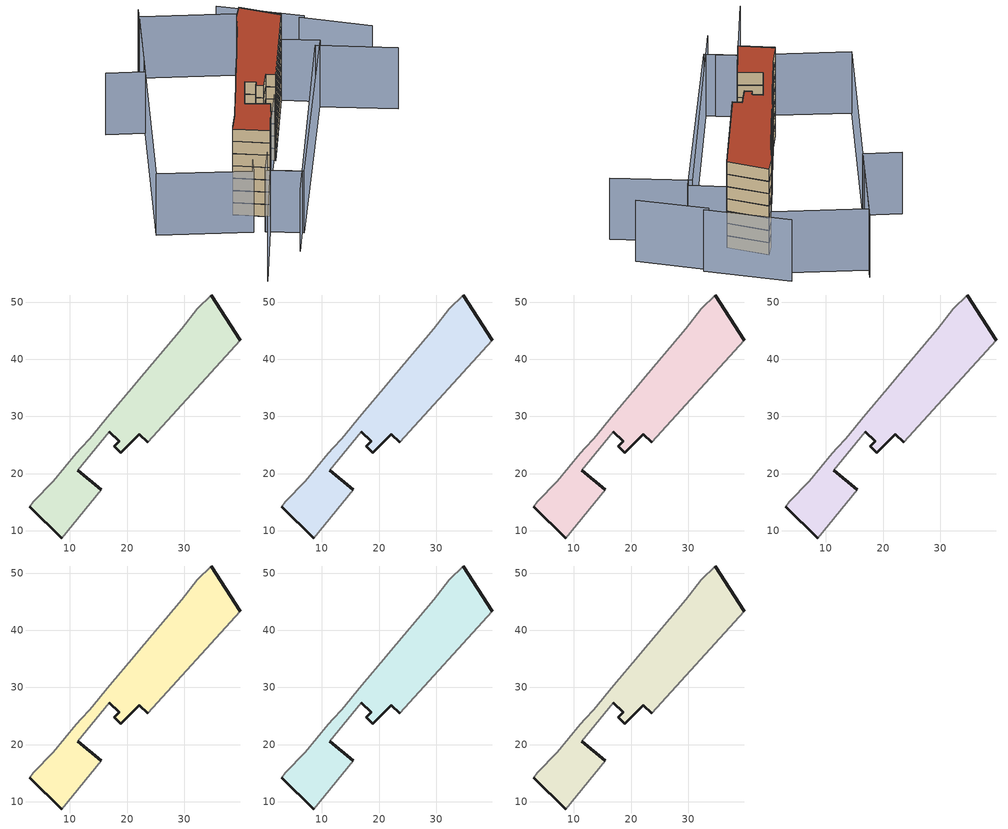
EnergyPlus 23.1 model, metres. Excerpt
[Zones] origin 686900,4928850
75e7251298f2d624_F0_whole
 floor ground (EU_floor_Construction): 23.6,25.44 39.79,43.35 34.72,51.23 32.27,48.86 29.53,45.31 21.6,35.84 21.23,35.4 16.96,30.37 13.47,26.11 11.95,24.49 11.15,23.53 7.11,18.65 3.6,15.02 2.97,14.23 8.57,8.72 15.51,17.17 11.33,20.59 16.85,27.32 18.6,25.61 17.76,24.77 18.92,23.62 22.11,26.86 z0
 wall outside (EU_wall_Construction): 11.33,20.59 15.51,17.17 / 8.57,8.72 2.97,14.23 / 34.72,51.23 39.79,43.35 / 23.6,25.44 22.11,26.86 18.92,23.62 17.76,24.77 18.6,25.61 16.85,27.32 z0:3
 wall adiabatic (EU_wall_Construction): 16.85,27.32 11.33,20.59 / 15.51,17.17 8.57,8.72 / 2.97,14.23 3.6,15.02 7.11,18.65 11.15,23.53 11.95,24.49 13.47,26.11 16.96,30.37 21.23,35.4 21.6,35.84 29.53,45.31 32.27,48.86 34.72,51.23 / 39.79,43.35 23.6,25.44 z0:3
75e7251298f2d624_F1_whole
 floor to 75e7251298f2d624_F0_whole (EU_floor_Construction): 23.6,25.44 39.79,43.35 34.72,51.23 32.27,48.86 29.53,45.31 21.6,35.84 21.23,35.4 16.96,30.37 13.47,26.11 11.95,24.49 11.15,23.53 7.11,18.65 3.6,15.02 2.97,14.23 8.57,8.72 15.51,17.17 11.33,20.59 16.85,27.32 18.6,25.61 17.76,24.77 18.92,23.62 22.11,26.86 z3
 wall outside (EU_wall_Construction): 11.33,20.59 15.51,17.17 / 8.57,8.72 2.97,14.23 / 34.72,51.23 39.79,43.35 / 23.6,25.44 22.11,26.86 18.92,23.62 17.76,24.77 18.6,25.61 16.85,27.32 z3:6
 wall adiabatic (EU_wall_Construction): 16.85,27.32 11.33,20.59 / 15.51,17.17 8.57,8.72 / 2.97,14.23 3.6,15.02 7.11,18.65 11.15,23.53 11.95,24.49 13.47,26.11 16.96,30.37 21.23,35.4 21.6,35.84 29.53,45.31 32.27,48.86 34.72,51.23 / 39.79,43.35 23.6,25.44 z3:6
75e7251298f2d624_F2_whole
 floor to 75e7251298f2d624_F1_whole (EU_floor_Construction): 23.6,25.44 39.79,43.35 34.72,51.23 32.27,48.86 29.53,45.31 21.6,35.84 21.23,35.4 16.96,30.37 13.47,26.11 11.95,24.49 11.15,23.53 7.11,18.65 3.6,15.02 2.97,14.23 8.57,8.72 15.51,17.17 11.33,20.59 16.85,27.32 18.6,25.61 17.76,24.77 18.92,23.62 22.11,26.86 z6
 wall outside (EU_wall_Construction): 11.33,20.59 15.51,17.17 / 8.57,8.72 2.97,14.23 / 34.72,51.23 39.79,43.35 / 23.6,25.44 22.11,26.86 18.92,23.62 17.76,24.77 18.6,25.61 16.85,27.32 z6:9
 wall adiabatic (EU_wall_Construction): 16.85,27.32 11.33,20.59 / 15.51,17.17 8.57,8.72 / 2.97,14.23 3.6,15.02 7.11,18.65 11.15,23.53 11.95,24.49 13.47,26.11 16.96,30.37 21.23,35.4 21.6,35.84 29.53,45.31 32.27,48.86 34.72,51.23 / 39.79,43.35 23.6,25.44 z6:9
75e7251298f2d624_F3_whole
 floor to 75e7251298f2d624_F2_whole (EU_floor_Construction): 23.6,25.44 39.79,43.35 34.72,51.23 32.27,48.86 29.53,45.31 21.6,35.84 21.23,35.4 16.96,30.37 13.47,26.11 11.95,24.49 11.15,23.53 7.11,18.65 3.6,15.02 2.97,14.23 8.57,8.72 15.51,17.17 11.33,20.59 16.85,27.32 18.6,25.61 17.76,24.77 18.92,23.62 22.11,26.86 z9
 wall outside (EU_wall_Construction): 11.33,20.59 15.51,17.17 / 8.57,8.72 2.97,14.23 / 34.72,51.23 39.79,43.35 / 23.6,25.44 22.11,26.86 18.92,23.62 17.76,24.77 18.6,25.61 16.85,27.32 z9:12
 wall adiabatic (EU_wall_Construction): 16.85,27.32 11.33,20.59 / 15.51,17.17 8.57,8.72 / 2.97,14.23 3.6,15.02 7.11,18.65 11.15,23.53 11.95,24.49 13.47,26.11 16.96,30.37 21.23,35.4 21.6,35.84 29.53,45.31 32.27,48.86 34.72,51.23 / 39.79,43.35 23.6,25.44 z9:12
75e7251298f2d624_F4_whole
 floor to 75e7251298f2d624_F3_whole (EU_floor_Construction): 23.6,25.44 39.79,43.35 34.72,51.23 32.27,48.86 29.53,45.31 21.6,35.84 21.23,35.4 16.96,30.37 13.47,26.11 11.95,24.49 11.15,23.53 7.11,18.65 3.6,15.02 2.97,14.23 8.57,8.72 15.51,17.17 11.33,20.59 16.85,27.32 18.6,25.61 17.76,24.77 18.92,23.62 22.11,26.86 z12
 wall outside (EU_wall_Construction): 11.33,20.59 15.51,17.17 / 8.57,8.72 2.97,14.23 / 34.72,51.23 39.79,43.35 / 23.6,25.44 22.11,26.86 18.92,23.62 17.76,24.77 18.6,25.61 16.85,27.32 z12:15
 wall adiabatic (EU_wall_Construction): 16.85,27.32 11.33,20.59 / 15.51,17.17 8.57,8.72 / 2.97,14.23 3.6,15.02 7.11,18.65 11.15,23.53 11.95,24.49 13.47,26.11 16.96,30.37 21.23,35.4 21.6,35.84 29.53,45.31 32.27,48.86 34.72,51.23 / 39.79,43.35 23.6,25.44 z12:15
75e7251298f2d624_F5_whole
 floor to 75e7251298f2d624_F4_whole (EU_floor_Construction): 23.6,25.44 39.79,43.35 34.72,51.23 32.27,48.86 29.53,45.31 21.6,35.84 21.23,35.4 16.96,30.37 13.47,26.11 11.95,24.49 11.15,23.53 7.11,18.65 3.6,15.02 2.97,14.23 8.57,8.72 15.51,17.17 11.33,20.59 16.85,27.32 18.6,25.61 17.76,24.77 18.92,23.62 22.11,26.86 z15
 wall outside (EU_wall_Construction): 11.33,20.59 15.51,17.17 / 8.57,8.72 2.97,14.23 / 34.72,51.23 39.79,43.35 / 23.6,25.44 22.11,26.86 18.92,23.62 17.76,24.77 18.6,25.61 16.85,27.32 z15:18
 wall adiabatic (EU_wall_Construction): 16.85,27.32 11.33,20.59 / 15.51,17.17 8.57,8.72 / 2.97,14.23 3.6,15.02 7.11,18.65 11.15,23.53 11.95,24.49 13.47,26.11 16.96,30.37 21.23,35.4 21.6,35.84 29.53,45.31 32.27,48.86 34.72,51.23 / 39.79,43.35 23.6,25.44 z15:18
75e7251298f2d624_F6_whole
 floor to 75e7251298f2d624_F5_whole (EU_floor_Construction): 23.6,25.44 39.79,43.35 34.72,51.23 32.27,48.86 29.53,45.31 21.6,35.84 21.23,35.4 16.96,30.37 13.47,26.11 11.95,24.49 11.15,23.53 7.11,18.65 3.6,15.02 2.97,14.23 8.57,8.72 15.51,17.17 11.33,20.59 16.85,27.32 18.6,25.61 17.76,24.77 18.92,23.62 22.11,26.86 z18
 wall outside (EU_wall_Construction): 11.33,20.59 15.51,17.17 / 8.57,8.72 2.97,14.23 / 34.72,51.23 39.79,43.35 / 23.6,25.44 22.11,26.86 18.92,23.62 17.76,24.77 18.6,25.61 16.85,27.32 z18:21
 wall adiabatic (EU_wall_Construction): 16.85,27.32 11.33,20.59 / 15.51,17.17 8.57,8.72 / 2.97,14.23 3.6,15.02 7.11,18.65 11.15,23.53 11.95,24.49 13.47,26.11 16.96,30.37 21.23,35.4 21.6,35.84 29.53,45.31 32.27,48.86 34.72,51.23 / 39.79,43.35 23.6,25.44 z18:21
 roof outside (EU_roof_Construction): 34.72,51.23 39.79,43.35 23.6,25.44 22.11,26.86 18.92,23.62 17.76,24.77 18.6,25.61 16.85,27.32 11.33,20.59 15.51,17.17 8.57,8.72 2.97,14.23 3.6,15.02 7.11,18.65 11.15,23.53 11.95,24.49 13.47,26.11 16.96,30.37 21.23,35.4 21.6,35.84 29.53,45.31 32.27,48.86 z21
shading: -8.06,-10.79 4.78,4.18 / 4.78,4.18 8.26,1.2 / 4.78,-5.81 43.74,36.93 / 43.74,36.93 56.52,25.28 / 57.89,35.52 48.21,47.77 / 24.07,71.2 9.5,51.11 / 9.5,51.11 2.82,55.96 / 49.33,47.51 37.64,62.17 / 4.07,4.84 39.79,43.35 / 39.79,43.35 45.76,37.81 / 45.76,37.81 10.04,-0.7 / 10.04,-0.7 4.07,4.84 / -14.51,18.03 22.49,69.01 / 22.49,69.01 38.95,57.07 / 38.95,57.07 1.95,6.08 / 1.95,6.08 -14.51,18.03 z0:15
[Building]
EU S2 Campaign: North Axis=0; Terrain=City; Solar Distribution=FullExterior
[Site:Location]
Bologna: Latitude=44.5; Longitude=11.25; Time Zone=1; Elevation=37
[SizingPeriod:WeatherFileDays]
AnnualSizingPeriod: Begin Month=1; Begin Day of Month=1; End Month=12; End Day of Month=31; Day of Week for Start Day=Monday; Use Weather File Daylight Saving Period=No; Use Weather File Rain and Snow Indicators=No
[MATERIAL]
EU_InternalMass_Material: Roughness=MediumRough; Thickness=0.1; Conductivity=1; Density=1800; Specific Heat=900; Thermal Absorptance=0.9; Solar Absorptance=0.7; Visible Absorptance=0.7
[MATERIAL:NOMASS] Roughness=MediumRough; Thermal Absorptance=0.9; Solar Absorptance=0.7; Visible Absorptance=0.7
Name | Thermal Resistance
EU_wall_NoMass | 0.905828
EU_roof_NoMass | 0.37593
EU_floor_NoMass | 0.67114
[CONSTRUCTION]
EU_wall_Construction: EU_wall_NoMass
EU_roof_Construction: EU_roof_NoMass
EU_floor_Construction: EU_floor_NoMass
EU_InternalMass_Construction: EU_InternalMass_Material
[ZONE] Type=1; Multiplier=1; Ceiling Height=autocalculate; Volume=1018.38; Floor Area=autocalculate; Part of Total Floor Area=Yes
75e7251298f2d624_F0_whole; 75e7251298f2d624_F1_whole; 75e7251298f2d624_F2_whole; 75e7251298f2d624_F3_whole; 75e7251298f2d624_F4_whole; 75e7251298f2d624_F5_whole; 75e7251298f2d624_F6_whole
[INTERNALMASS] Construction=EU_InternalMass_Construction; Surface Area=339.461
Name | Zone or ZoneList
75e7251298f2d624_F0_whole_EU_InternalMass | 75e7251298f2d624_F0_whole
75e7251298f2d624_F1_whole_EU_InternalMass | 75e7251298f2d624_F1_whole
75e7251298f2d624_F2_whole_EU_InternalMass | 75e7251298f2d624_F2_whole
75e7251298f2d624_F3_whole_EU_InternalMass | 75e7251298f2d624_F3_whole
75e7251298f2d624_F4_whole_EU_InternalMass | 75e7251298f2d624_F4_whole
75e7251298f2d624_F5_whole_EU_InternalMass | 75e7251298f2d624_F5_whole
75e7251298f2d624_F6_whole_EU_InternalMass | 75e7251298f2d624_F6_whole
[OTHEREQUIPMENT] Fuel Type=Electricity; Design Level Calculation Method=Watts/Area; Power per Zone Floor Area=1; Fraction Latent=0; Fraction Radiant=0; Fraction Lost=0; Carbon Dioxide Generation Rate=0; EndUse Subcategory=EU_Step8_InternalGains
Name | Zone or ZoneList or Space or SpaceList | Schedule
EU_Step8_InternalGain_75e7251298f2d624_F0_whole_f000 | 75e7251298f2d624_F0_whole | EU_Step8_GainSchedule_75e7251298f2d624_F0_whole_f000
EU_Step8_InternalGain_75e7251298f2d624_F1_whole_f000 | 75e7251298f2d624_F1_whole | EU_Step8_GainSchedule_75e7251298f2d624_F1_whole_f000
EU_Step8_InternalGain_75e7251298f2d624_F2_whole_f000 | 75e7251298f2d624_F2_whole | EU_Step8_GainSchedule_75e7251298f2d624_F2_whole_f000
EU_Step8_InternalGain_75e7251298f2d624_F3_whole_f000 | 75e7251298f2d624_F3_whole | EU_Step8_GainSchedule_75e7251298f2d624_F3_whole_f000
EU_Step8_InternalGain_75e7251298f2d624_F4_whole_f000 | 75e7251298f2d624_F4_whole | EU_Step8_GainSchedule_75e7251298f2d624_F4_whole_f000
EU_Step8_InternalGain_75e7251298f2d624_F5_whole_f000 | 75e7251298f2d624_F5_whole | EU_Step8_GainSchedule_75e7251298f2d624_F5_whole_f000
EU_Step8_InternalGain_75e7251298f2d624_F6_whole_f000 | 75e7251298f2d624_F6_whole | EU_Step8_GainSchedule_75e7251298f2d624_F6_whole_f000
[ZONEVENTILATION:DESIGNFLOWRATE] Schedule=EU_AlwaysOn; Design Flow Rate Calculation Method=AirChanges/Hour; Air Changes per Hour=0.73129; Ventilation Type=Natural; Fan Pressure Rise=0; Fan Total Efficiency=1; Constant Term Coefficient=1; Temperature Term Coefficient=0; Velocity Term Coefficient=0; Velocity Squared Term Coefficient=0; Minimum Indoor Temperature=-100; Maximum Indoor Temperature=100; Delta Temperature=-100; Minimum Outdoor Temperature=-100; Maximum Outdoor Temperature=100; Maximum Wind Speed=40
Name | Zone or ZoneList or Space or SpaceList
EU_ConstantAir_75e7251298f2d624_F0_whole | 75e7251298f2d624_F0_whole
EU_ConstantAir_75e7251298f2d624_F1_whole | 75e7251298f2d624_F1_whole
EU_ConstantAir_75e7251298f2d624_F2_whole | 75e7251298f2d624_F2_whole
EU_ConstantAir_75e7251298f2d624_F3_whole | 75e7251298f2d624_F3_whole
EU_ConstantAir_75e7251298f2d624_F4_whole | 75e7251298f2d624_F4_whole
EU_ConstantAir_75e7251298f2d624_F5_whole | 75e7251298f2d624_F5_whole
EU_ConstantAir_75e7251298f2d624_F6_whole | 75e7251298f2d624_F6_whole
[HVACTEMPLATE:THERMOSTAT] Constant Heating Setpoint=20; Constant Cooling Setpoint=50
EU_HeatOnly_75e7251298f2d624_F0_whole; EU_HeatOnly_75e7251298f2d624_F1_whole; EU_HeatOnly_75e7251298f2d624_F2_whole; EU_HeatOnly_75e7251298f2d624_F3_whole; EU_HeatOnly_75e7251298f2d624_F4_whole; EU_HeatOnly_75e7251298f2d624_F5_whole; EU_HeatOnly_75e7251298f2d624_F6_whole
[HVACTEMPLATE:ZONE:IDEALLOADSAIRSYSTEM] System Availability Schedule=EU_AlwaysOn; Maximum Heating Supply Air Temperature=50; Minimum Cooling Supply Air Temperature=13; Maximum Heating Supply Air Humidity Ratio=0.0156; Minimum Cooling Supply Air Humidity Ratio=0.0077; Heating Limit=NoLimit; Cooling Limit=NoLimit; Heating Availability Schedule=EU_AlwaysOn; Cooling Availability Schedule=EU_CoolingOff; Dehumidification Control Type=ConstantSensibleHeatRatio; Cooling Sensible Heat Ratio=0.7; Dehumidification Setpoint=60; Humidification Control Type=None; Humidification Setpoint=30; Outdoor Air Method=None; Outdoor Air Flow Rate per Person=0.00944; Outdoor Air Flow Rate per Zone Floor Area=0; Outdoor Air Flow Rate per Zone=0; Demand Controlled Ventilation Type=None; Outdoor Air Economizer Type=NoEconomizer; Heat Recovery Type=None; Sensible Heat Recovery Effectiveness=0.7; Latent Heat Recovery Effectiveness=0.65
Name | Template Thermostat
75e7251298f2d624_F0_whole | EU_HeatOnly_75e7251298f2d624_F0_whole
75e7251298f2d624_F1_whole | EU_HeatOnly_75e7251298f2d624_F1_whole
75e7251298f2d624_F2_whole | EU_HeatOnly_75e7251298f2d624_F2_whole
75e7251298f2d624_F3_whole | EU_HeatOnly_75e7251298f2d624_F3_whole
75e7251298f2d624_F4_whole | EU_HeatOnly_75e7251298f2d624_F4_whole
75e7251298f2d624_F5_whole | EU_HeatOnly_75e7251298f2d624_F5_whole
75e7251298f2d624_F6_whole | EU_HeatOnly_75e7251298f2d624_F6_whole
[SIZING:ZONE] Zone Cooling Design Supply Air Temperature Input Method=SupplyAirTemperature; Zone Cooling Design Supply Air Temperature=13; Zone Heating Design Supply Air Temperature Input Method=SupplyAirTemperature; Zone Heating Design Supply Air Temperature=50; Zone Cooling Design Supply Air Humidity Ratio=0.008; Zone Heating Design Supply Air Humidity Ratio=0.008; Cooling Design Air Flow Method=DesignDay; Cooling Design Air Flow Rate=0; Cooling Minimum Air Flow per Zone Floor Area=0.000762; Cooling Minimum Air Flow=0; Cooling Minimum Air Flow Fraction=0.2; Heating Design Air Flow Method=DesignDay; Heating Design Air Flow Rate=0; Heating Maximum Air Flow per Zone Floor Area=0.002032; Heating Maximum Air Flow=0.141576; Heating Maximum Air Flow Fraction=0.3; Account for Dedicated Outdoor Air System=No; Dedicated Outdoor Air System Control Strategy=NeutralSupplyAir; Dedicated Outdoor Air Low Setpoint Temperature for Design=autosize; Dedicated Outdoor Air High Setpoint Temperature for Design=autosize; Zone Load Sizing Method=Sensible Load Only No Latent Load; Zone Latent Cooling Design Supply Air Humidity Ratio Input Method=HumidityRatioDifference; Zone Cooling Design Supply Air Humidity Ratio Difference=0.005; Zone Latent Heating Design Supply Air Humidity Ratio Input Method=HumidityRatioDifference; Zone Humidification Design Supply Air Humidity Ratio Difference=0.005
75e7251298f2d624_F0_whole; 75e7251298f2d624_F1_whole; 75e7251298f2d624_F2_whole; 75e7251298f2d624_F3_whole; 75e7251298f2d624_F4_whole; 75e7251298f2d624_F5_whole; 75e7251298f2d624_F6_whole
[SCHEDULE:CONSTANT]
Name | Hourly Value
EU_AlwaysOn | 1
EU_CoolingOff | 0
[SCHEDULE:FILE] Column Number=1; Rows to Skip at Top=0; Number of Hours of Data=8760; Column Separator=Comma; Interpolate to Timestep=No; Minutes per Item=60; Adjust Schedule for Daylight Savings=Yes
Name | File
EU_Step8_GainSchedule_75e7251298f2d624_F0_whole_f000 | ../../schedules/75e7251298f2d624/75e7251298f2d624_F0_whole_f000_gain.csv
EU_Step8_GainSchedule_75e7251298f2d624_F1_whole_f000 | ../../schedules/75e7251298f2d624/75e7251298f2d624_F1_whole_f000_gain.csv
EU_Step8_GainSchedule_75e7251298f2d624_F2_whole_f000 | ../../schedules/75e7251298f2d624/75e7251298f2d624_F2_whole_f000_gain.csv
EU_Step8_GainSchedule_75e7251298f2d624_F3_whole_f000 | ../../schedules/75e7251298f2d624/75e7251298f2d624_F3_whole_f000_gain.csv
EU_Step8_GainSchedule_75e7251298f2d624_F4_whole_f000 | ../../schedules/75e7251298f2d624/75e7251298f2d624_F4_whole_f000_gain.csv
EU_Step8_GainSchedule_75e7251298f2d624_F5_whole_f000 | ../../schedules/75e7251298f2d624/75e7251298f2d624_F5_whole_f000_gain.csv
EU_Step8_GainSchedule_75e7251298f2d624_F6_whole_f000 | ../../schedules/75e7251298f2d624/75e7251298f2d624_F6_whole_f000_gain.csv
